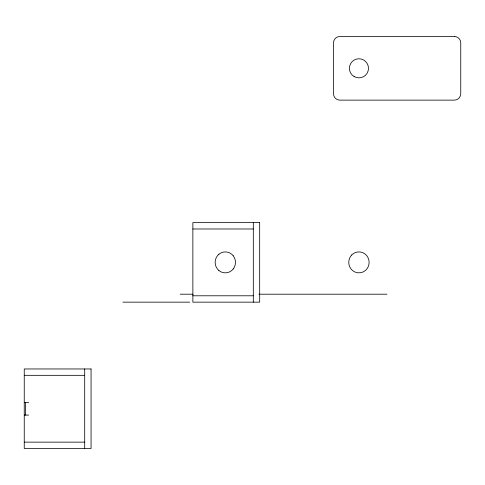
<?xml version="1.0" encoding="UTF-8"?>
<svg xmlns="http://www.w3.org/2000/svg" width="485" height="485" viewBox="0 0 485 485"><rect width="100%" height="100%" fill="white"/><g stroke="black" fill="none" stroke-linecap="round" stroke-linejoin="round"><path stroke-width="0.73" d="M233.224 268.999L231.739 270.533A9.985 9.985 0 0 1 218.893 270.545M218.905 254.231L217.413 255.765A10.712 10.712 0 0 0 217.425 268.993L218.905 270.533M192.866 228.981L253.315 228.981M180.141 294.201L193.018 294.201M258.923 294.201L386.939 294.201M192.866 295.789L253.315 295.789M122.875 302.155L189.69 302.155M24.25 375.329L84.699 375.329M24.25 402.368L28.627 402.368M24.25 415.093L28.627 415.093M24.25 442.138L84.699 442.138M233.224 255.765L231.739 254.231A9.985 9.985 0 0 0 218.893 254.225M253.315 222.615L253.315 302.155M84.699 368.964L84.699 448.504M25.596 402.368L25.596 415.093M233.212 255.777A10.712 10.712 0 0 1 233.212 268.993M351.746 254.958L351.037 255.765A10.712 10.712 0 0 0 351.049 268.993L352.528 270.533A9.985 9.985 0 0 0 365.369 270.545L366.848 268.999A10.712 10.712 0 0 0 366.836 255.777L365.357 254.231A9.985 9.985 0 0 0 352.516 254.225L351.746 254.958M454.384 36.496L339.852 36.496A6.366 6.366 0 0 0 333.492 42.862L333.492 93.763A6.366 6.366 0 0 0 339.852 100.128L454.384 100.128A6.366 6.366 0 0 0 460.75 93.763L460.75 42.862A6.366 6.366 0 0 0 454.384 36.496M259.681 222.615L192.866 222.615L192.866 302.155L259.681 302.155L259.681 222.615M91.059 368.964L24.25 368.964L24.25 448.504L91.059 448.504L91.059 368.964M354.171 76.581A9.542 9.542 0 0 0 368.485 68.312A9.542 9.542 0 0 0 354.171 60.049A9.542 9.542 0 0 0 354.171 76.581"/></g></svg>
